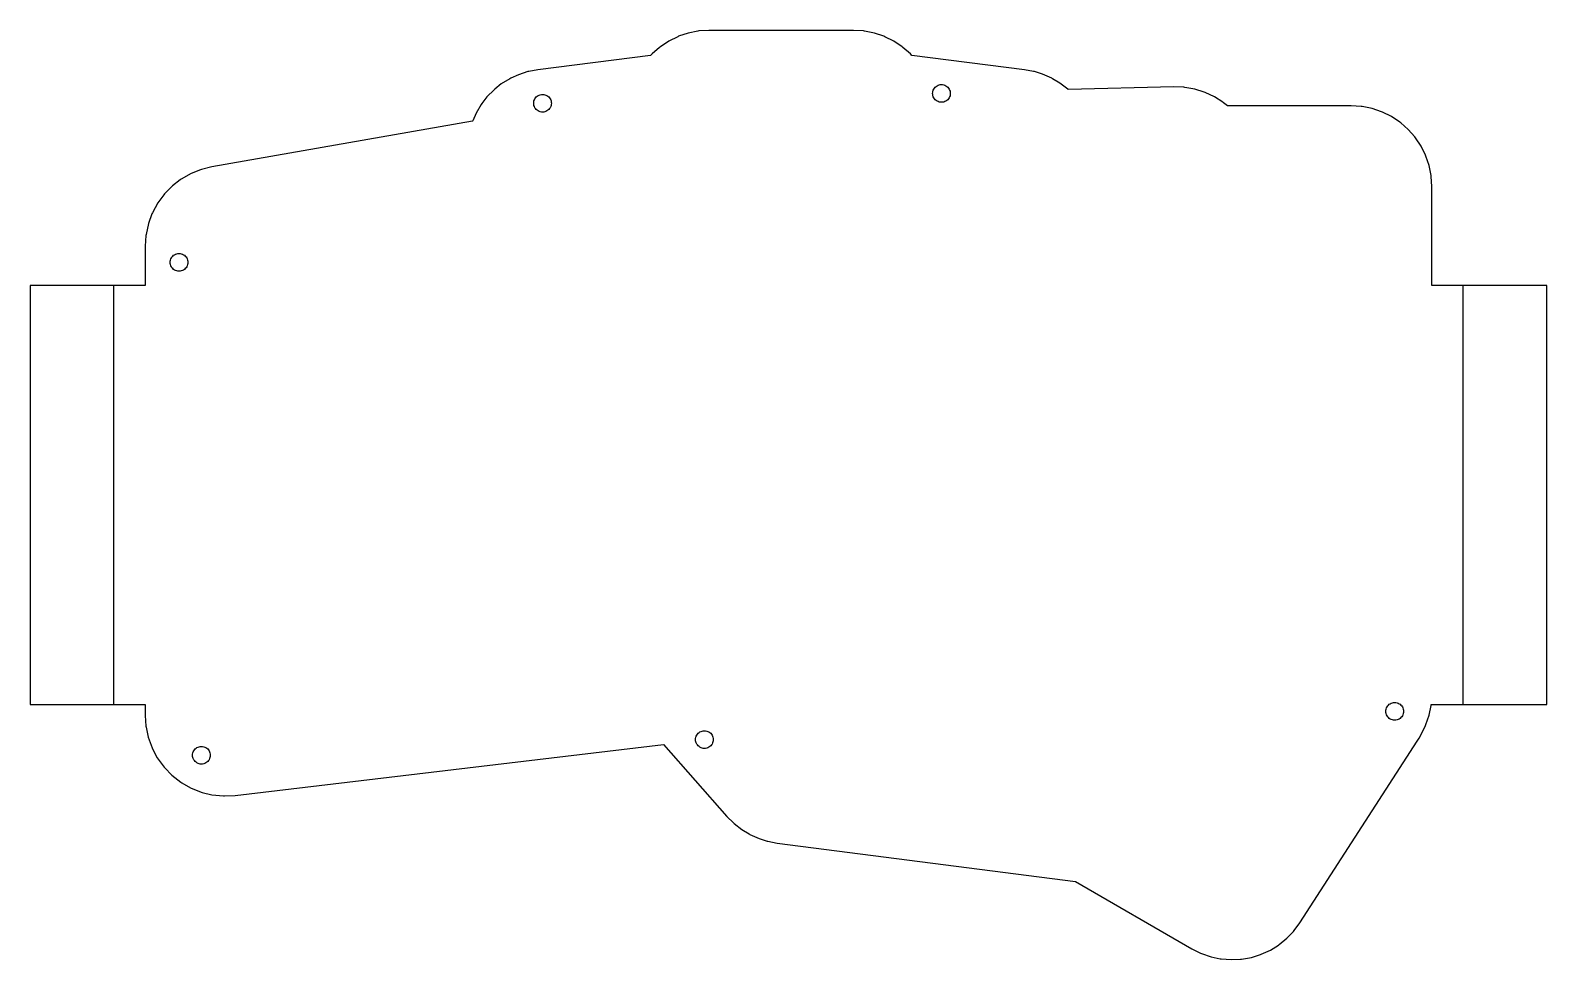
# Model space of a CAD drawing. Header units: metres. Extents: x -94 to 94, y -58 to 58.
import ezdxf

# ---------------------------------------------------------------- set-up
doc = ezdxf.new("R2010")
doc.units = ezdxf.units.M

msp = doc.modelspace()

# ---------------------------------------------------------------- linework, layer by layer
for p, q in [((-13.7615, 56.8737), (-14.876, 56.3241)), ((-13.6409, 56.9236), (-13.7615, 56.8737)), ((-12.4652, 57.3227), (-13.6409, 56.9236)), ((-11.2464, 57.5652), (-12.4652, 57.3227)), ((-11.117, 57.5822), (-11.2464, 57.5652)), ((-9.8765, 57.6636), (-11.117, 57.5822)), ((8.07349, 57.6636), (-9.8765, 57.6636)), ((9.31398, 57.5822), (8.07349, 57.6636)), ((9.44339, 57.5652), (9.31398, 57.5822)), ((10.6611, 57.323), (9.44339, 57.5652)), ((11.8379, 56.9236), (10.6611, 57.323)), ((11.9585, 56.8737), (11.8379, 56.9236)), ((13.0742, 56.3234), (11.9585, 56.8737)), ((-16.9477, 54.7346), (-17.1333, 54.5229)), ((-16.0134, 55.5539), (-16.9477, 54.7346)), ((-15.9098, 55.6334), (-16.0134, 55.5539)), ((-14.876, 56.3241), (-15.9098, 55.6334)), ((14.1074, 55.633), (13.0742, 56.3234)), ((14.2109, 55.5535), (14.1074, 55.633)), ((15.144, 54.7352), (14.2109, 55.5535)), ((15.3302, 54.5229), (15.144, 54.7352)), ((-31.1169, 52.775), (-32.2412, 52.565)), ((-17.1333, 54.5229), (-31.1169, 52.775)), ((29.3138, 52.775), (15.3302, 54.5229)), ((30.4379, 52.5651), (29.3138, 52.775)), ((-35.6574, 51.0119), (-36.4758, 50.3609)), ((-34.599, 51.6629), (-35.6574, 51.0119)), ((-34.4926, 51.7191), (-34.599, 51.6629)), ((-33.5412, 52.1565), (-34.4926, 51.7191)), ((-32.3578, 52.5359), (-33.5412, 52.1565)), ((-32.2412, 52.565), (-32.3578, 52.5359)), ((18.4431, 50.785), (18.5721, 50.8486)), ((18.5721, 50.8486), (18.7084, 50.8949)), ((18.7084, 50.8949), (18.8495, 50.923)), ((18.8495, 50.923), (18.9931, 50.9324)), ((18.9931, 50.9324), (19.1367, 50.923)), ((19.1367, 50.923), (19.2778, 50.8949)), ((19.2778, 50.8949), (19.414, 50.8486)), ((19.414, 50.8486), (19.5431, 50.785)), ((30.5546, 52.536), (30.4379, 52.5651)), ((31.5553, 52.2265), (30.5546, 52.536)), ((32.6896, 51.7191), (31.5553, 52.2265)), ((32.7959, 51.6629), (32.6896, 51.7191)), ((33.693, 51.1239), (32.7959, 51.6629)), ((34.6734, 50.3603), (33.693, 51.1239)), ((-37.4381, 49.396), (-38.0776, 48.5682)), ((-36.5656, 50.2809), (-37.4381, 49.396)), ((-36.4758, 50.3609), (-36.5656, 50.2809)), ((-31.6015, 48.8992), (-31.5552, 49.0355)), ((-31.5552, 49.0355), (-31.4916, 49.1645)), ((-31.4916, 49.1645), (-31.4116, 49.2842)), ((-31.4116, 49.2842), (-31.3168, 49.3923)), ((-31.3168, 49.3923), (-31.2086, 49.4872)), ((-31.2086, 49.4872), (-31.0889, 49.5672)), ((-31.0889, 49.5672), (-30.9599, 49.6308)), ((-30.9599, 49.6308), (-30.8236, 49.677)), ((-30.8236, 49.677), (-30.6825, 49.7051)), ((-30.6825, 49.7051), (-30.5389, 49.7145)), ((-30.5389, 49.7145), (-30.3954, 49.7051)), ((-30.3954, 49.7051), (-30.2542, 49.677)), ((-30.2542, 49.677), (-30.118, 49.6308)), ((-30.118, 49.6308), (-29.9889, 49.5672)), ((-29.9889, 49.5672), (-29.8693, 49.4872)), ((-29.8693, 49.4872), (-29.7611, 49.3923)), ((-29.7611, 49.3923), (-29.6662, 49.2842)), ((-29.6662, 49.2842), (-29.5863, 49.1645)), ((-29.5863, 49.1645), (-29.5227, 49.0355)), ((-29.5227, 49.0355), (-29.4764, 48.8992)), ((17.8931, 49.8324), (17.9025, 49.976)), ((17.9025, 49.6888), (17.8931, 49.8324)), ((17.9025, 49.976), (17.9306, 50.1171)), ((17.9306, 49.5477), (17.9025, 49.6888)), ((17.9306, 50.1171), (17.9768, 50.2533)), ((17.9768, 49.4114), (17.9306, 49.5477)), ((17.9768, 50.2533), (18.0405, 50.3824)), ((18.0405, 49.2824), (17.9768, 49.4114)), ((18.0405, 50.3824), (18.1204, 50.502)), ((18.1204, 49.1628), (18.0405, 49.2824)), ((18.1204, 50.502), (18.2153, 50.6102)), ((18.2153, 49.0546), (18.1204, 49.1628)), ((18.2153, 50.6102), (18.3234, 50.7051)), ((18.3234, 48.9597), (18.2153, 49.0546)), ((18.3234, 50.7051), (18.4431, 50.785)), ((18.4431, 48.8798), (18.3234, 48.9597)), ((19.5431, 50.785), (19.6627, 50.7051)), ((19.6627, 48.9597), (19.5431, 48.8798)), ((19.6627, 50.7051), (19.7709, 50.6102)), ((19.7709, 49.0546), (19.6627, 48.9597)), ((19.7709, 50.6102), (19.8658, 50.502)), ((19.8658, 49.1628), (19.7709, 49.0546)), ((19.8658, 50.502), (19.9457, 50.3824)), ((19.9457, 49.2824), (19.8658, 49.1628)), ((19.9457, 50.3824), (20.0093, 50.2533)), ((20.0093, 49.4114), (19.9457, 49.2824)), ((20.0093, 50.2533), (20.0556, 50.1171)), ((20.0556, 49.5477), (20.0093, 49.4114)), ((20.0556, 50.1171), (20.0837, 49.976)), ((20.0837, 49.6888), (20.0556, 49.5477)), ((20.0837, 49.976), (20.0931, 49.8324)), ((20.0931, 49.8324), (20.0837, 49.6888)), ((34.7207, 50.3182), (34.6734, 50.3603)), ((47.8334, 50.648), (34.7207, 50.3182)), ((49.0778, 50.5976), (47.8334, 50.648)), ((49.2078, 50.5838), (49.0778, 50.5976)), ((50.4361, 50.3708), (49.2078, 50.5838)), ((51.6222, 50.0002), (50.4361, 50.3708)), ((51.7442, 49.9531), (51.6222, 50.0002)), ((52.8759, 49.4287), (51.7442, 49.9531)), ((53.9253, 48.7633), (52.8759, 49.4287)), ((-38.7817, 47.4015), (-39.205, 46.4453)), ((-38.1458, 48.4691), (-38.7817, 47.4015)), ((-38.0776, 48.5682), (-38.1458, 48.4691)), ((-31.6389, 48.6145), (-31.6295, 48.7581)), ((-31.6295, 48.4709), (-31.6389, 48.6145)), ((-31.6295, 48.7581), (-31.6015, 48.8992)), ((-31.6015, 48.3298), (-31.6295, 48.4709)), ((-31.5552, 48.1936), (-31.6015, 48.3298)), ((-31.4916, 48.0645), (-31.5552, 48.1936)), ((-31.4116, 47.9449), (-31.4916, 48.0645)), ((-31.3168, 47.8367), (-31.4116, 47.9449)), ((-31.2086, 47.7418), (-31.3168, 47.8367)), ((-31.0889, 47.6619), (-31.2086, 47.7418)), ((-30.9599, 47.5983), (-31.0889, 47.6619)), ((-30.8236, 47.552), (-30.9599, 47.5983)), ((-30.6825, 47.5239), (-30.8236, 47.552)), ((-30.5389, 47.5145), (-30.6825, 47.5239)), ((-30.3954, 47.5239), (-30.5389, 47.5145)), ((-30.2542, 47.552), (-30.3954, 47.5239)), ((-30.118, 47.5983), (-30.2542, 47.552)), ((-29.9889, 47.6619), (-30.118, 47.5983)), ((-29.8693, 47.7418), (-29.9889, 47.6619)), ((-29.7611, 47.8367), (-29.8693, 47.7418)), ((-29.6662, 47.9449), (-29.7611, 47.8367)), ((-29.5863, 48.0645), (-29.6662, 47.9449)), ((-29.5227, 48.1936), (-29.5863, 48.0645)), ((-29.4764, 48.3298), (-29.5227, 48.1936)), ((-29.4764, 48.8992), (-29.4483, 48.7581)), ((-29.4483, 48.4709), (-29.4764, 48.3298)), ((-29.4483, 48.7581), (-29.4389, 48.6145)), ((-29.4389, 48.6145), (-29.4483, 48.4709)), ((18.5721, 48.8161), (18.4431, 48.8798)), ((18.7084, 48.7699), (18.5721, 48.8161)), ((18.8495, 48.7418), (18.7084, 48.7699)), ((18.9931, 48.7324), (18.8495, 48.7418)), ((19.1367, 48.7418), (18.9931, 48.7324)), ((19.2778, 48.7699), (19.1367, 48.7418)), ((19.414, 48.8161), (19.2778, 48.7699)), ((19.5431, 48.8798), (19.414, 48.8161)), ((54.0309, 48.6862), (53.9253, 48.7633)), ((54.5007, 48.2936), (54.0309, 48.6862)), ((69.8765, 48.2936), (54.5007, 48.2936)), ((71.1159, 48.2124), (69.8765, 48.2936)), ((71.2453, 48.1954), (71.1159, 48.2124)), ((72.4651, 47.9527), (71.2453, 48.1954)), ((73.6418, 47.5532), (72.4651, 47.9527)), ((73.7624, 47.5033), (73.6418, 47.5532)), ((74.8758, 46.9542), (73.7624, 47.5033)), ((-39.2259, 46.3901), (-71.6005, 40.7238)), ((-39.205, 46.4453), (-39.2259, 46.3901)), ((75.9091, 46.2639), (74.8758, 46.9542)), ((76.0127, 46.1844), (75.9091, 46.2639)), ((76.9481, 45.3641), (76.0127, 46.1844)), ((77.7673, 44.4298), (76.9481, 45.3641)), ((77.8468, 44.3262), (77.7673, 44.4298)), ((78.5365, 43.294), (77.8468, 44.3262)), ((79.0862, 42.1795), (78.5365, 43.294)), ((79.1361, 42.0589), (79.0862, 42.1795)), ((79.5359, 40.8812), (79.1361, 42.0589)), ((-74.1753, 39.9023), (-75.4011, 39.2033)), ((-73.0206, 40.3615), (-74.1753, 39.9023)), ((-72.8881, 40.4044), (-73.0206, 40.3615)), ((-71.6005, 40.7238), (-72.8881, 40.4044)), ((79.7783, 39.6624), (79.5359, 40.8812)), ((79.7953, 39.533), (79.7783, 39.6624)), ((-76.4998, 38.3656), (-77.4838, 37.357)), ((-75.5166, 39.1255), (-76.4998, 38.3656)), ((-75.4011, 39.2033), (-75.5166, 39.1255)), ((79.8765, 38.2936), (79.7953, 39.533)), ((79.8765, 26), (79.8765, 38.2936)), ((-78.3089, 36.2487), (-78.9778, 35.0055)), ((-77.5734, 37.2504), (-78.3089, 36.2487)), ((-77.4838, 37.357), (-77.5734, 37.2504)), ((-79.0345, 34.8782), (-79.465, 33.7125)), ((-78.9778, 35.0055), (-79.0345, 34.8782)), ((-79.784, 32.1962), (-79.8765, 30.8732)), ((-79.7646, 32.3341), (-79.784, 32.1962)), ((-79.465, 33.7125), (-79.7646, 32.3341)), ((-79.8765, 30.8732), (-79.8763, 26)), ((-76.7764, 28.8721), (-76.767, 29.0157)), ((-76.767, 28.7285), (-76.7764, 28.8721)), ((-76.767, 29.0157), (-76.7389, 29.1568)), ((-76.7389, 28.5874), (-76.767, 28.7285)), ((-76.7389, 29.1568), (-76.6927, 29.293)), ((-76.6927, 28.4511), (-76.7389, 28.5874)), ((-76.6927, 29.293), (-76.629, 29.4221)), ((-76.629, 28.3221), (-76.6927, 28.4511)), ((-76.629, 29.4221), (-76.5491, 29.5417)), ((-76.5491, 28.2025), (-76.629, 28.3221)), ((-76.5491, 29.5417), (-76.4542, 29.6499)), ((-76.4542, 29.6499), (-76.3461, 29.7448)), ((-76.3461, 29.7448), (-76.2264, 29.8247)), ((-76.2264, 29.8247), (-76.0974, 29.8884)), ((-76.0974, 29.8884), (-75.9611, 29.9346)), ((-75.9611, 29.9346), (-75.82, 29.9627)), ((-75.82, 29.9627), (-75.6764, 29.9721)), ((-75.6764, 29.9721), (-75.5328, 29.9627)), ((-75.5328, 29.9627), (-75.3917, 29.9346)), ((-75.3917, 29.9346), (-75.2555, 29.8884)), ((-75.2555, 29.8884), (-75.1264, 29.8247)), ((-75.1264, 29.8247), (-75.0068, 29.7448)), ((-75.0068, 29.7448), (-74.8986, 29.6499)), ((-74.8986, 29.6499), (-74.8037, 29.5417)), ((-74.8037, 29.5417), (-74.7238, 29.4221)), ((-74.7238, 28.3221), (-74.8037, 28.2025)), ((-74.7238, 29.4221), (-74.6602, 29.293)), ((-74.6602, 28.4511), (-74.7238, 28.3221)), ((-74.6602, 29.293), (-74.6139, 29.1568)), ((-74.6139, 28.5874), (-74.6602, 28.4511)), ((-74.6139, 29.1568), (-74.5858, 29.0157)), ((-74.5858, 28.7285), (-74.6139, 28.5874)), ((-74.5858, 29.0157), (-74.5764, 28.8721)), ((-74.5764, 28.8721), (-74.5858, 28.7285)), ((-76.4542, 28.0943), (-76.5491, 28.2025)), ((-76.3461, 27.9994), (-76.4542, 28.0943)), ((-76.2264, 27.9195), (-76.3461, 27.9994)), ((-76.0974, 27.8558), (-76.2264, 27.9195)), ((-75.9611, 27.8096), (-76.0974, 27.8558)), ((-75.82, 27.7815), (-75.9611, 27.8096)), ((-75.6764, 27.7721), (-75.82, 27.7815)), ((-75.5328, 27.7815), (-75.6764, 27.7721)), ((-75.3917, 27.8096), (-75.5328, 27.7815)), ((-75.2555, 27.8558), (-75.3917, 27.8096)), ((-75.1264, 27.9195), (-75.2555, 27.8558)), ((-75.0068, 27.9994), (-75.1264, 27.9195)), ((-74.8986, 28.0943), (-75.0068, 27.9994)), ((-74.8037, 28.2025), (-74.8986, 28.0943)), ((-79.8763, 26), (-94.1385, 26)), ((-94.1385, 26), (-94.1385, -26)), ((-83.75749, -26), (-83.75749, 26)), ((94.1385, 26), (79.8765, 26)), ((83.75749, -26), (83.75749, 26)), ((94.1385, -26), (94.1385, 26)), ((-94.1385, -26), (-79.8746, -26)), ((-79.8746, -26), (-79.8745, -27.3536)), ((74.2551, -26.4279), (74.3188, -26.2988)), ((74.3188, -26.2988), (74.3987, -26.1792)), ((74.3987, -26.1792), (74.4936, -26.071)), ((74.4936, -26.071), (74.6017, -25.9761)), ((74.6017, -25.9761), (74.7214, -25.8962)), ((74.7214, -25.8962), (74.8504, -25.8326)), ((74.8504, -25.8326), (74.9867, -25.7863)), ((74.9867, -25.7863), (75.1278, -25.7582)), ((75.1278, -25.7582), (75.2714, -25.7488)), ((75.2714, -25.7488), (75.415, -25.7582)), ((75.415, -25.7582), (75.5561, -25.7863)), ((75.5561, -25.7863), (75.6923, -25.8326)), ((75.6923, -25.8326), (75.8214, -25.8962)), ((75.8214, -25.8962), (75.941, -25.9761)), ((75.941, -25.9761), (76.0492, -26.071)), ((76.0492, -26.071), (76.1441, -26.1792)), ((76.1441, -26.1792), (76.224, -26.2988)), ((76.224, -26.2988), (76.2877, -26.4279)), ((79.5356, -27.3221), (79.7783, -26.1022)), ((79.7783, -26.1022), (79.7917, -26)), ((79.7917, -26), (94.1385, -26)), ((-79.8745, -27.3536), (-79.7806, -28.6859)), ((74.1714, -26.8488), (74.1808, -26.7052)), ((74.1808, -26.9924), (74.1714, -26.8488)), ((74.1808, -26.7052), (74.2089, -26.5641)), ((74.2089, -27.1335), (74.1808, -26.9924)), ((74.2089, -26.5641), (74.2551, -26.4279)), ((74.2551, -27.2698), (74.2089, -27.1335)), ((74.3188, -27.3988), (74.2551, -27.2698)), ((74.3987, -27.5184), (74.3188, -27.3988)), ((74.4936, -27.6266), (74.3987, -27.5184)), ((74.6017, -27.7215), (74.4936, -27.6266)), ((74.7214, -27.8014), (74.6017, -27.7215)), ((74.8504, -27.8651), (74.7214, -27.8014)), ((74.9867, -27.9113), (74.8504, -27.8651)), ((75.1278, -27.9394), (74.9867, -27.9113)), ((75.2714, -27.9488), (75.1278, -27.9394)), ((75.415, -27.9394), (75.2714, -27.9488)), ((75.5561, -27.9113), (75.415, -27.9394)), ((75.6923, -27.8651), (75.5561, -27.9113)), ((75.8214, -27.8014), (75.6923, -27.8651)), ((75.941, -27.7215), (75.8214, -27.8014)), ((76.0492, -27.6266), (75.941, -27.7215)), ((76.1441, -27.5184), (76.0492, -27.6266)), ((76.224, -27.3988), (76.1441, -27.5184)), ((76.2877, -27.2698), (76.224, -27.3988)), ((76.2877, -26.4279), (76.3339, -26.5641)), ((76.3339, -27.1335), (76.2877, -27.2698)), ((76.3339, -26.5641), (76.362, -26.7052)), ((76.362, -26.9924), (76.3339, -27.1335)), ((76.362, -26.7052), (76.3714, -26.8488)), ((76.3714, -26.8488), (76.362, -26.9924)), ((79.1361, -28.4988), (79.5356, -27.3221)), ((-79.7806, -28.6859), (-79.7609, -28.8249)), ((-79.7609, -28.8249), (-79.5065, -30.0412)), ((-79.5065, -30.0412), (-79.0199, -31.3867)), ((-11.5321, -30.2078), (-11.504, -30.0666)), ((-11.504, -30.0666), (-11.4578, -29.9304)), ((-11.4578, -29.9304), (-11.3941, -29.8013)), ((-11.3941, -29.8013), (-11.3142, -29.6817)), ((-11.3142, -29.6817), (-11.2193, -29.5735)), ((-11.2193, -29.5735), (-11.1112, -29.4787)), ((-11.1112, -29.4787), (-10.9915, -29.3987)), ((-10.9915, -29.3987), (-10.8625, -29.3351)), ((-10.8625, -29.3351), (-10.7262, -29.2888)), ((-10.7262, -29.2888), (-10.5851, -29.2608)), ((-10.5851, -29.2608), (-10.4415, -29.2513)), ((-10.4415, -29.2513), (-10.2979, -29.2608)), ((-10.2979, -29.2608), (-10.1568, -29.2888)), ((-10.1568, -29.2888), (-10.0206, -29.3351)), ((-10.0206, -29.3351), (-9.89153, -29.3987)), ((-9.89153, -29.3987), (-9.7719, -29.4787)), ((-9.7719, -29.4787), (-9.66371, -29.5735)), ((-9.66371, -29.5735), (-9.56883, -29.6817)), ((-9.56883, -29.6817), (-9.48891, -29.8013)), ((-9.48891, -29.8013), (-9.42526, -29.9304)), ((-9.42526, -29.9304), (-9.37901, -30.0666)), ((-9.37901, -30.0666), (-9.35094, -30.2078)), ((78.2887, -30.1631), (78.5367, -29.7335)), ((78.5367, -29.7335), (79.0862, -28.6194)), ((79.0862, -28.6194), (79.1361, -28.4988)), ((-79.0199, -31.3867), (-78.9623, -31.5147)), ((-78.9623, -31.5147), (-78.3799, -32.6124)), ((-73.9575, -32.011), (-73.9112, -31.8747)), ((-73.9112, -31.8747), (-73.8476, -31.7457)), ((-73.8476, -31.7457), (-73.7676, -31.626)), ((-73.7676, -31.626), (-73.6728, -31.5179)), ((-73.6728, -31.5179), (-73.5646, -31.423)), ((-73.5646, -31.423), (-73.4449, -31.343)), ((-73.4449, -31.343), (-73.3159, -31.2794)), ((-73.3159, -31.2794), (-73.1796, -31.2332)), ((-73.1796, -31.2332), (-73.0385, -31.2051)), ((-73.0385, -31.2051), (-72.8949, -31.1957)), ((-72.8949, -31.1957), (-72.7514, -31.2051)), ((-72.7514, -31.2051), (-72.6102, -31.2332)), ((-72.6102, -31.2332), (-72.474, -31.2794)), ((-72.474, -31.2794), (-72.3449, -31.343)), ((-72.3449, -31.343), (-72.2253, -31.423)), ((-72.2253, -31.423), (-72.1171, -31.5179)), ((-72.1171, -31.5179), (-72.0223, -31.626)), ((-72.0223, -31.626), (-71.9423, -31.7457)), ((-71.9423, -31.7457), (-71.8787, -31.8747)), ((-71.8787, -31.8747), (-71.8324, -32.011)), ((-68.6911, -37.283), (-15.514, -30.9454)), ((-15.514, -30.9454), (-7.65178, -39.8771)), ((-11.5415, -30.3513), (-11.5321, -30.2078)), ((-11.5321, -30.4949), (-11.5415, -30.3513)), ((-11.504, -30.636), (-11.5321, -30.4949)), ((-11.4578, -30.7723), (-11.504, -30.636)), ((-11.3941, -30.9013), (-11.4578, -30.7723)), ((-11.3142, -31.021), (-11.3941, -30.9013)), ((-11.2193, -31.1292), (-11.3142, -31.021)), ((-11.1112, -31.224), (-11.2193, -31.1292)), ((-10.9915, -31.304), (-11.1112, -31.224)), ((-10.8625, -31.3676), (-10.9915, -31.304)), ((-10.7262, -31.4139), (-10.8625, -31.3676)), ((-10.5851, -31.4419), (-10.7262, -31.4139)), ((-10.4415, -31.4513), (-10.5851, -31.4419)), ((-10.2979, -31.4419), (-10.4415, -31.4513)), ((-10.1568, -31.4139), (-10.2979, -31.4419)), ((-10.0206, -31.3676), (-10.1568, -31.4139)), ((-9.89153, -31.304), (-10.0206, -31.3676)), ((-9.7719, -31.224), (-9.89153, -31.304)), ((-9.66371, -31.1292), (-9.7719, -31.224)), ((-9.56883, -31.021), (-9.66371, -31.1292)), ((-9.48891, -30.9013), (-9.56883, -31.021)), ((-9.42526, -30.7723), (-9.48891, -30.9013)), ((-9.37901, -30.636), (-9.42526, -30.7723)), ((-9.35094, -30.4949), (-9.37901, -30.636)), ((-9.35094, -30.2078), (-9.34152, -30.3513)), ((-9.34152, -30.3513), (-9.35094, -30.4949)), ((63.4943, -53.0894), (78.0415, -30.5674)), ((78.0415, -30.5674), (78.2887, -30.1631)), ((-78.3799, -32.6124), (-77.539, -33.769)), ((-77.539, -33.769), (-77.4482, -33.8759)), ((-77.4482, -33.8759), (-76.5837, -34.7686)), ((-73.9949, -32.2957), (-73.9855, -32.1521)), ((-73.9855, -32.4393), (-73.9949, -32.2957)), ((-73.9855, -32.1521), (-73.9575, -32.011)), ((-73.9575, -32.5804), (-73.9855, -32.4393)), ((-73.9112, -32.7166), (-73.9575, -32.5804)), ((-73.8476, -32.8457), (-73.9112, -32.7166)), ((-73.7676, -32.9653), (-73.8476, -32.8457)), ((-73.6728, -33.0735), (-73.7676, -32.9653)), ((-73.5646, -33.1684), (-73.6728, -33.0735)), ((-73.4449, -33.2483), (-73.5646, -33.1684)), ((-73.3159, -33.312), (-73.4449, -33.2483)), ((-73.1796, -33.3582), (-73.3159, -33.312)), ((-73.0385, -33.3863), (-73.1796, -33.3582)), ((-72.8949, -33.3957), (-73.0385, -33.3863)), ((-72.7514, -33.3863), (-72.8949, -33.3957)), ((-72.6102, -33.3582), (-72.7514, -33.3863)), ((-72.474, -33.312), (-72.6102, -33.3582)), ((-72.3449, -33.2483), (-72.474, -33.312)), ((-72.2253, -33.1684), (-72.3449, -33.2483)), ((-72.1171, -33.0735), (-72.2253, -33.1684)), ((-72.0223, -32.9653), (-72.1171, -33.0735)), ((-71.9423, -32.8457), (-72.0223, -32.9653)), ((-71.8787, -32.7166), (-71.9423, -32.8457)), ((-71.8324, -32.5804), (-71.8787, -32.7166)), ((-71.8324, -32.011), (-71.8044, -32.1521)), ((-71.8044, -32.4393), (-71.8324, -32.5804)), ((-71.8044, -32.1521), (-71.795, -32.2957)), ((-71.795, -32.2957), (-71.8044, -32.4393)), ((-76.5837, -34.7686), (-75.4547, -35.6459)), ((-75.4547, -35.6459), (-75.3377, -35.7234)), ((-75.3377, -35.7234), (-74.2592, -36.3407)), ((-74.2592, -36.3407), (-72.9305, -36.8699)), ((-72.9305, -36.8699), (-72.7966, -36.9119)), ((-72.7966, -36.9119), (-71.589, -37.2052)), ((-71.589, -37.2052), (-70.1664, -37.3443)), ((-70.1664, -37.3443), (-70.0261, -37.3474)), ((-70.0261, -37.3474), (-68.6911, -37.283)), ((-7.65178, -39.8771), (-6.84897, -40.6857)), ((-6.84897, -40.6857), (-6.75963, -40.7654)), ((-6.75963, -40.7654), (-5.78064, -41.5308)), ((-5.78064, -41.5308), (-4.89175, -42.0677)), ((-4.89175, -42.0677), (-4.78598, -42.124)), ((-4.78598, -42.124), (-3.65298, -42.6344)), ((-3.65298, -42.6344), (-2.66406, -42.9438)), ((-2.66406, -42.9438), (-2.54797, -42.9733)), ((-2.54797, -42.9733), (-1.42755, -43.1872)), ((-1.42755, -43.1872), (35.6393, -47.9784)), ((35.6393, -47.9784), (50.0942, -56.3239)), ((61.894, -54.996), (62.6976, -54.1531)), ((62.6976, -54.1531), (62.779, -54.0564)), ((62.779, -54.0564), (63.4943, -53.0894)), ((50.0942, -56.3239), (51.1725, -56.8584)), ((58.7079, -56.9838), (59.838, -56.4669)), ((59.838, -56.4669), (60.8266, -55.8529)), ((60.8266, -55.8529), (60.9297, -55.7798)), ((60.9297, -55.7798), (61.894, -54.996)), ((51.1725, -56.8584), (51.2891, -56.9073)), ((51.2891, -56.9073), (52.4642, -57.3116)), ((52.4642, -57.3116), (53.6028, -57.548)), ((53.6028, -57.548), (53.7279, -57.566)), ((53.7279, -57.566), (54.9668, -57.6628)), ((54.9668, -57.6628), (56.1306, -57.606)), ((56.1306, -57.606), (56.2562, -57.5921)), ((56.2562, -57.5921), (57.4798, -57.3749)), ((57.4798, -57.3749), (58.5898, -57.0287)), ((58.5898, -57.0287), (58.7079, -56.9838))]:
    msp.add_line(p, q)

doc.saveas('drawing.dxf')
